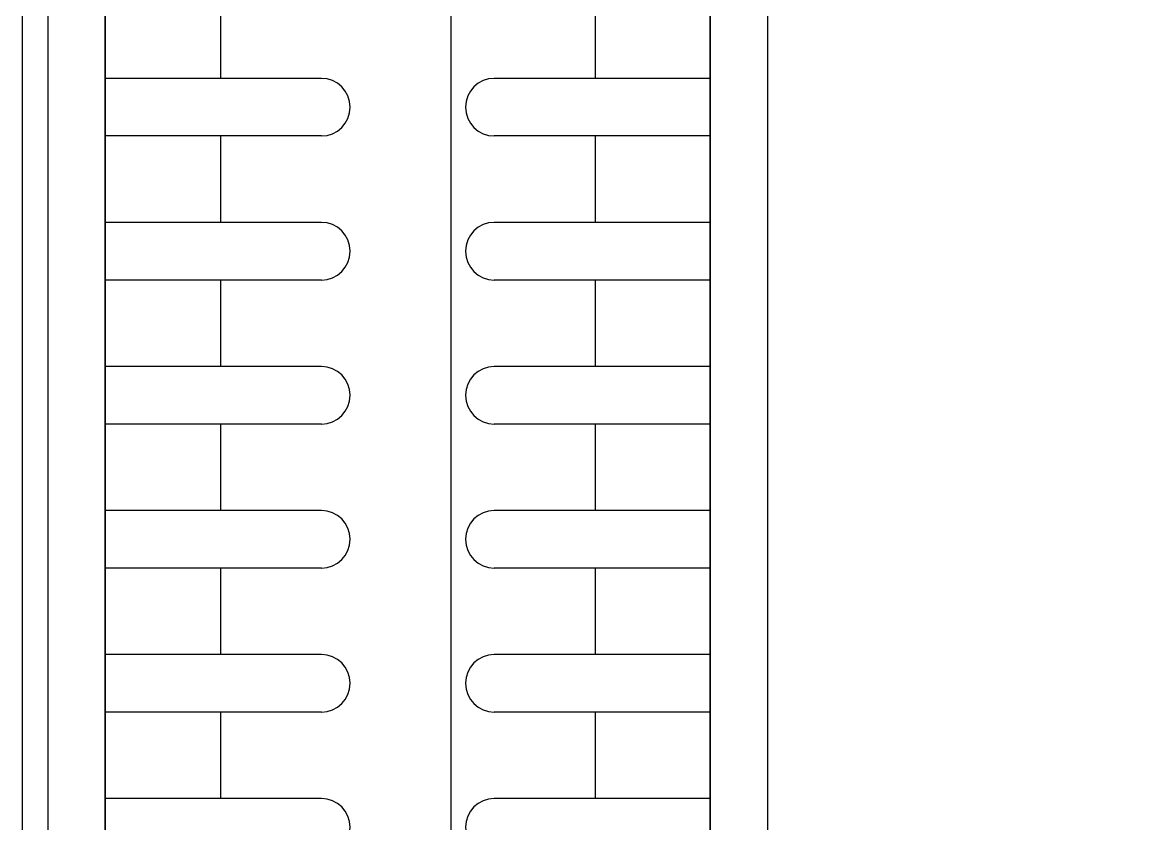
# Model space of a CAD drawing. Header units: inches. Extents: x 21 to 38546, y 13 to 15001.
# Drawn here: x 4419.09 to 4438.68, y 1216.6 to 1230.5 of the extents above; entities that cross this region are included whole.
import ezdxf

# ---------------------------------------------------------------- set-up
doc = ezdxf.new("R2010")
doc.units = ezdxf.units.IN
doc.header["$MEASUREMENT"] = 0
for name, color, linetype in [('pex_boru_dönüş', 5, 'Continuous'), ('pex_boru_gidiş', 1, 'Continuous'), ('RAST-IST-RADYATÖR-DİNAMİK BLOK', 83, 'Continuous')]:
    doc.layers.add(name, color=color, linetype=linetype)
doc.layers.add('Z_MİM_-KM-VITRF', color=8, linetype='Continuous', lineweight=25)

# ---------------------------------------------------------------- blocks, each defined once
blk = doc.blocks.new('*U171')
blk.add_line((-70, -48.918), (-106, -48.918))
blk = doc.blocks.new('IS_RADYATOR-PLAN-40')
at = {"layer": 'RAST-IST-RADYATÖR-DİNAMİK BLOK', "color": 7}
for p, q in [((3.25, 11.5), (3.25, 7.75)), ((4.25, 11.5), (4.25, 7.75)), ((5.75, 11.5), (5.75, 7.75)), ((6.75, 11.5), (6.75, 7.75)), ((8.25, 11.5), (8.25, 7.75)), ((9.25, 11.5), (9.25, 7.75)), ((10.75, 11.5), (10.75, 7.75)), ((11.75, 11.5), (11.75, 7.75)), ((13.25, 11.5), (13.25, 7.75)), ((14.25, 11.5), (14.25, 7.75)), ((15.75, 11.5), (15.75, 7.75)), ((2.5, 9.5), (3.25, 9.5)), ((4.25, 9.5), (5, 9.5)), ((5, 9.5), (5.75, 9.5)), ((6.75, 9.5), (7.5, 9.5)), ((7.5, 9.5), (8.25, 9.5)), ((9.25, 9.5), (10, 9.5)), ((10, 9.5), (10.75, 9.5)), ((11.75, 9.5), (12.5, 9.5)), ((12.5, 9.5), (13.25, 9.5)), ((14.25, 9.5), (15, 9.5)), ((15, 9.5), (15.75, 9.5)), ((3.25, 4.75), (3.25, 1)), ((4.25, 4.75), (4.25, 1)), ((5.75, 4.75), (5.75, 1)), ((6.75, 4.75), (6.75, 1)), ((8.25, 4.75), (8.25, 1)), ((9.25, 4.75), (9.25, 1)), ((10.75, 4.75), (10.75, 1)), ((11.75, 4.75), (11.75, 1)), ((13.25, 4.75), (13.25, 1)), ((14.25, 4.75), (14.25, 1)), ((15.75, 4.75), (15.75, 1)), ((2.5, 3), (3.25, 3)), ((4.25, 3), (5, 3)), ((5, 3), (5.75, 3)), ((6.75, 3), (7.5, 3)), ((7.5, 3), (8.25, 3)), ((9.25, 3), (10, 3)), ((10, 3), (10.75, 3)), ((11.75, 3), (12.5, 3)), ((12.5, 3), (13.25, 3)), ((14.25, 3), (15, 3)), ((15, 3), (15.75, 3))]:
    blk.add_line(p, q, dxfattribs=at)
at = {"layer": 'RAST-IST-RADYATÖR-DİNAMİK BLOK'}
for points in [[(0, 0), (40, 0), (40, 12.5), (0, 12.5)], [(2.5, 11.5), (37.5, 11.5), (37.5, 1), (2.5, 1)]]:
    blk.add_lwpolyline(points, dxfattribs=at)
at = {"layer": 'RAST-IST-RADYATÖR-DİNAMİK BLOK', "color": 7}
for centre, start, end in [((3.75, 7.75), 180, 0), ((6.25, 7.75), 180, 0), ((8.75, 7.75), 180, 0), ((11.25, 7.75), 180, 0), ((13.75, 7.75), 180, 0), ((16.25, 7.75), 180, 0), ((3.75, 4.75), 0, 180), ((6.25, 4.75), 0, 180), ((8.75, 4.75), 0, 180), ((11.25, 4.75), 0, 180), ((13.75, 4.75), 0, 180), ((16.25, 4.75), 0, 180)]:
    blk.add_arc(centre, 0.5, start, end, dxfattribs=at)
blk = doc.blocks.new('IS_RADYATOR-PLAN-50')
at = {"layer": 'RAST-IST-RADYATÖR-DİNAMİK BLOK', "color": 7}
for p, q in [((3.25, 11.5), (3.25, 7.75)), ((4.25, 11.5), (4.25, 7.75)), ((5.75, 11.5), (5.75, 7.75)), ((6.75, 11.5), (6.75, 7.75)), ((8.25, 11.5), (8.25, 7.75)), ((9.25, 11.5), (9.25, 7.75)), ((10.75, 11.5), (10.75, 7.75)), ((11.75, 11.5), (11.75, 7.75)), ((13.25, 11.5), (13.25, 7.75)), ((14.25, 11.5), (14.25, 7.75)), ((15.75, 11.5), (15.75, 7.75)), ((2.5, 9.5), (3.25, 9.5)), ((4.25, 9.5), (5, 9.5)), ((5, 9.5), (5.75, 9.5)), ((6.75, 9.5), (7.5, 9.5)), ((7.5, 9.5), (8.25, 9.5)), ((9.25, 9.5), (10, 9.5)), ((10, 9.5), (10.75, 9.5)), ((11.75, 9.5), (12.5, 9.5)), ((12.5, 9.5), (13.25, 9.5)), ((14.25, 9.5), (15, 9.5)), ((15, 9.5), (15.75, 9.5)), ((3.25, 4.75), (3.25, 1)), ((4.25, 4.75), (4.25, 1)), ((5.75, 4.75), (5.75, 1)), ((6.75, 4.75), (6.75, 1)), ((8.25, 4.75), (8.25, 1)), ((9.25, 4.75), (9.25, 1)), ((10.75, 4.75), (10.75, 1)), ((11.75, 4.75), (11.75, 1)), ((13.25, 4.75), (13.25, 1)), ((14.25, 4.75), (14.25, 1)), ((15.75, 4.75), (15.75, 1)), ((2.5, 3), (3.25, 3)), ((4.25, 3), (5, 3)), ((5, 3), (5.75, 3)), ((6.75, 3), (7.5, 3)), ((7.5, 3), (8.25, 3)), ((9.25, 3), (10, 3)), ((10, 3), (10.75, 3)), ((11.75, 3), (12.5, 3)), ((12.5, 3), (13.25, 3)), ((14.25, 3), (15, 3)), ((15, 3), (15.75, 3))]:
    blk.add_line(p, q, dxfattribs=at)
at = {"layer": 'RAST-IST-RADYATÖR-DİNAMİK BLOK'}
for points in [[(0, 0), (50, 0), (50, 12.5), (0, 12.5)], [(2.5, 11.5), (47.5, 11.5), (47.5, 1), (2.5, 1)]]:
    blk.add_lwpolyline(points, dxfattribs=at)
at = {"layer": 'RAST-IST-RADYATÖR-DİNAMİK BLOK', "color": 7}
for centre, start, end in [((3.75, 7.75), 180, 0), ((6.25, 7.75), 180, 0), ((8.75, 7.75), 180, 0), ((11.25, 7.75), 180, 0), ((13.75, 7.75), 180, 0), ((16.25, 7.75), 180, 0), ((3.75, 4.75), 0, 180), ((6.25, 4.75), 0, 180), ((8.75, 4.75), 0, 180), ((11.25, 4.75), 0, 180), ((13.75, 4.75), 0, 180), ((16.25, 4.75), 0, 180)]:
    blk.add_arc(centre, 0.5, start, end, dxfattribs=at)
blk = doc.blocks.new('IS_RADYATOR-PLAN-60')
at = {"layer": 'RAST-IST-RADYATÖR-DİNAMİK BLOK', "color": 7}
for p, q in [((3.25, 11.5), (3.25, 7.75)), ((4.25, 11.5), (4.25, 7.75)), ((5.75, 11.5), (5.75, 7.75)), ((6.75, 11.5), (6.75, 7.75)), ((8.25, 11.5), (8.25, 7.75)), ((9.25, 11.5), (9.25, 7.75)), ((10.75, 11.5), (10.75, 7.75)), ((11.75, 11.5), (11.75, 7.75)), ((13.25, 11.5), (13.25, 7.75)), ((14.25, 11.5), (14.25, 7.75)), ((15.75, 11.5), (15.75, 7.75)), ((2.5, 9.5), (3.25, 9.5)), ((4.25, 9.5), (5, 9.5)), ((5, 9.5), (5.75, 9.5)), ((6.75, 9.5), (7.5, 9.5)), ((7.5, 9.5), (8.25, 9.5)), ((9.25, 9.5), (10, 9.5)), ((10, 9.5), (10.75, 9.5)), ((11.75, 9.5), (12.5, 9.5)), ((12.5, 9.5), (13.25, 9.5)), ((14.25, 9.5), (15, 9.5)), ((15, 9.5), (15.75, 9.5)), ((3.25, 4.75), (3.25, 1)), ((4.25, 4.75), (4.25, 1)), ((5.75, 4.75), (5.75, 1)), ((6.75, 4.75), (6.75, 1)), ((8.25, 4.75), (8.25, 1)), ((9.25, 4.75), (9.25, 1)), ((10.75, 4.75), (10.75, 1)), ((11.75, 4.75), (11.75, 1)), ((13.25, 4.75), (13.25, 1)), ((14.25, 4.75), (14.25, 1)), ((15.75, 4.75), (15.75, 1)), ((2.5, 3), (3.25, 3)), ((4.25, 3), (5, 3)), ((5, 3), (5.75, 3)), ((6.75, 3), (7.5, 3)), ((7.5, 3), (8.25, 3)), ((9.25, 3), (10, 3)), ((10, 3), (10.75, 3)), ((11.75, 3), (12.5, 3)), ((12.5, 3), (13.25, 3)), ((14.25, 3), (15, 3)), ((15, 3), (15.75, 3))]:
    blk.add_line(p, q, dxfattribs=at)
at = {"layer": 'RAST-IST-RADYATÖR-DİNAMİK BLOK'}
for points in [[(0, 0), (60, 0), (60, 12.5), (0, 12.5)], [(2.5, 11.5), (57.5, 11.5), (57.5, 1), (2.5, 1)]]:
    blk.add_lwpolyline(points, dxfattribs=at)
at = {"layer": 'RAST-IST-RADYATÖR-DİNAMİK BLOK', "color": 7}
for centre, start, end in [((3.75, 7.75), 180, 0), ((6.25, 7.75), 180, 0), ((8.75, 7.75), 180, 0), ((11.25, 7.75), 180, 0), ((13.75, 7.75), 180, 0), ((16.25, 7.75), 180, 0), ((3.75, 4.75), 0, 180), ((6.25, 4.75), 0, 180), ((8.75, 4.75), 0, 180), ((11.25, 4.75), 0, 180), ((13.75, 4.75), 0, 180), ((16.25, 4.75), 0, 180)]:
    blk.add_arc(centre, 0.5, start, end, dxfattribs=at)
blk = doc.blocks.new('IS_RADYATOR-PLAN-70')
at = {"layer": 'RAST-IST-RADYATÖR-DİNAMİK BLOK', "color": 7}
for p, q in [((3.25, 11.5), (3.25, 7.75)), ((4.25, 11.5), (4.25, 7.75)), ((5.75, 11.5), (5.75, 7.75)), ((6.75, 11.5), (6.75, 7.75)), ((8.25, 11.5), (8.25, 7.75)), ((9.25, 11.5), (9.25, 7.75)), ((10.75, 11.5), (10.75, 7.75)), ((11.75, 11.5), (11.75, 7.75)), ((13.25, 11.5), (13.25, 7.75)), ((14.25, 11.5), (14.25, 7.75)), ((15.75, 11.5), (15.75, 7.75)), ((2.5, 9.5), (3.25, 9.5)), ((4.25, 9.5), (5, 9.5)), ((5, 9.5), (5.75, 9.5)), ((6.75, 9.5), (7.5, 9.5)), ((7.5, 9.5), (8.25, 9.5)), ((9.25, 9.5), (10, 9.5)), ((10, 9.5), (10.75, 9.5)), ((11.75, 9.5), (12.5, 9.5)), ((12.5, 9.5), (13.25, 9.5)), ((14.25, 9.5), (15, 9.5)), ((15, 9.5), (15.75, 9.5)), ((3.25, 4.75), (3.25, 1)), ((4.25, 4.75), (4.25, 1)), ((5.75, 4.75), (5.75, 1)), ((6.75, 4.75), (6.75, 1)), ((8.25, 4.75), (8.25, 1)), ((9.25, 4.75), (9.25, 1)), ((10.75, 4.75), (10.75, 1)), ((11.75, 4.75), (11.75, 1)), ((13.25, 4.75), (13.25, 1)), ((14.25, 4.75), (14.25, 1)), ((15.75, 4.75), (15.75, 1)), ((2.5, 3), (3.25, 3)), ((4.25, 3), (5, 3)), ((5, 3), (5.75, 3)), ((6.75, 3), (7.5, 3)), ((7.5, 3), (8.25, 3)), ((9.25, 3), (10, 3)), ((10, 3), (10.75, 3)), ((11.75, 3), (12.5, 3)), ((12.5, 3), (13.25, 3)), ((14.25, 3), (15, 3)), ((15, 3), (15.75, 3))]:
    blk.add_line(p, q, dxfattribs=at)
at = {"layer": 'RAST-IST-RADYATÖR-DİNAMİK BLOK'}
for points in [[(0, 0), (70, 0), (70, 12.5), (0, 12.5)], [(2.5, 11.5), (67.5, 11.5), (67.5, 1), (2.5, 1)]]:
    blk.add_lwpolyline(points, dxfattribs=at)
at = {"layer": 'RAST-IST-RADYATÖR-DİNAMİK BLOK', "color": 7}
for centre, start, end in [((3.75, 7.75), 180, 0), ((6.25, 7.75), 180, 0), ((8.75, 7.75), 180, 0), ((11.25, 7.75), 180, 0), ((13.75, 7.75), 180, 0), ((16.25, 7.75), 180, 0), ((3.75, 4.75), 0, 180), ((6.25, 4.75), 0, 180), ((8.75, 4.75), 0, 180), ((11.25, 4.75), 0, 180), ((13.75, 4.75), 0, 180), ((16.25, 4.75), 0, 180)]:
    blk.add_arc(centre, 0.5, start, end, dxfattribs=at)
blk = doc.blocks.new('IS_RADYATOR-PLAN-80')
at = {"layer": 'RAST-IST-RADYATÖR-DİNAMİK BLOK', "color": 7}
for p, q in [((3.25, 11.5), (3.25, 7.75)), ((4.25, 11.5), (4.25, 7.75)), ((5.75, 11.5), (5.75, 7.75)), ((6.75, 11.5), (6.75, 7.75)), ((8.25, 11.5), (8.25, 7.75)), ((9.25, 11.5), (9.25, 7.75)), ((10.75, 11.5), (10.75, 7.75)), ((11.75, 11.5), (11.75, 7.75)), ((13.25, 11.5), (13.25, 7.75)), ((14.25, 11.5), (14.25, 7.75)), ((15.75, 11.5), (15.75, 7.75)), ((2.5, 9.5), (3.25, 9.5)), ((4.25, 9.5), (5, 9.5)), ((5, 9.5), (5.75, 9.5)), ((6.75, 9.5), (7.5, 9.5)), ((7.5, 9.5), (8.25, 9.5)), ((9.25, 9.5), (10, 9.5)), ((10, 9.5), (10.75, 9.5)), ((11.75, 9.5), (12.5, 9.5)), ((12.5, 9.5), (13.25, 9.5)), ((14.25, 9.5), (15, 9.5)), ((15, 9.5), (15.75, 9.5)), ((3.25, 4.75), (3.25, 1)), ((4.25, 4.75), (4.25, 1)), ((5.75, 4.75), (5.75, 1)), ((6.75, 4.75), (6.75, 1)), ((8.25, 4.75), (8.25, 1)), ((9.25, 4.75), (9.25, 1)), ((10.75, 4.75), (10.75, 1)), ((11.75, 4.75), (11.75, 1)), ((13.25, 4.75), (13.25, 1)), ((14.25, 4.75), (14.25, 1)), ((15.75, 4.75), (15.75, 1)), ((2.5, 3), (3.25, 3)), ((4.25, 3), (5, 3)), ((5, 3), (5.75, 3)), ((6.75, 3), (7.5, 3)), ((7.5, 3), (8.25, 3)), ((9.25, 3), (10, 3)), ((10, 3), (10.75, 3)), ((11.75, 3), (12.5, 3)), ((12.5, 3), (13.25, 3)), ((14.25, 3), (15, 3)), ((15, 3), (15.75, 3))]:
    blk.add_line(p, q, dxfattribs=at)
at = {"layer": 'RAST-IST-RADYATÖR-DİNAMİK BLOK'}
for points in [[(0, 0), (80, 0), (80, 12.5), (0, 12.5)], [(2.5, 11.5), (77.5, 11.5), (77.5, 1), (2.5, 1)]]:
    blk.add_lwpolyline(points, dxfattribs=at)
at = {"layer": 'RAST-IST-RADYATÖR-DİNAMİK BLOK', "color": 7}
for centre, start, end in [((3.75, 7.75), 180, 0), ((6.25, 7.75), 180, 0), ((8.75, 7.75), 180, 0), ((11.25, 7.75), 180, 0), ((13.75, 7.75), 180, 0), ((16.25, 7.75), 180, 0), ((3.75, 4.75), 0, 180), ((6.25, 4.75), 0, 180), ((8.75, 4.75), 0, 180), ((11.25, 4.75), 0, 180), ((13.75, 4.75), 0, 180), ((16.25, 4.75), 0, 180)]:
    blk.add_arc(centre, 0.5, start, end, dxfattribs=at)
blk = doc.blocks.new('IS_RADYATOR-PLAN-90')
at = {"layer": 'RAST-IST-RADYATÖR-DİNAMİK BLOK', "color": 7}
for p, q in [((3.25, 11.5), (3.25, 7.75)), ((4.25, 11.5), (4.25, 7.75)), ((5.75, 11.5), (5.75, 7.75)), ((6.75, 11.5), (6.75, 7.75)), ((8.25, 11.5), (8.25, 7.75)), ((9.25, 11.5), (9.25, 7.75)), ((10.75, 11.5), (10.75, 7.75)), ((11.75, 11.5), (11.75, 7.75)), ((13.25, 11.5), (13.25, 7.75)), ((14.25, 11.5), (14.25, 7.75)), ((15.75, 11.5), (15.75, 7.75)), ((2.5, 9.5), (3.25, 9.5)), ((4.25, 9.5), (5, 9.5)), ((5, 9.5), (5.75, 9.5)), ((6.75, 9.5), (7.5, 9.5)), ((7.5, 9.5), (8.25, 9.5)), ((9.25, 9.5), (10, 9.5)), ((10, 9.5), (10.75, 9.5)), ((11.75, 9.5), (12.5, 9.5)), ((12.5, 9.5), (13.25, 9.5)), ((14.25, 9.5), (15, 9.5)), ((15, 9.5), (15.75, 9.5)), ((3.25, 4.75), (3.25, 1)), ((4.25, 4.75), (4.25, 1)), ((5.75, 4.75), (5.75, 1)), ((6.75, 4.75), (6.75, 1)), ((8.25, 4.75), (8.25, 1)), ((9.25, 4.75), (9.25, 1)), ((10.75, 4.75), (10.75, 1)), ((11.75, 4.75), (11.75, 1)), ((13.25, 4.75), (13.25, 1)), ((14.25, 4.75), (14.25, 1)), ((15.75, 4.75), (15.75, 1)), ((2.5, 3), (3.25, 3)), ((4.25, 3), (5, 3)), ((5, 3), (5.75, 3)), ((6.75, 3), (7.5, 3)), ((7.5, 3), (8.25, 3)), ((9.25, 3), (10, 3)), ((10, 3), (10.75, 3)), ((11.75, 3), (12.5, 3)), ((12.5, 3), (13.25, 3)), ((14.25, 3), (15, 3)), ((15, 3), (15.75, 3))]:
    blk.add_line(p, q, dxfattribs=at)
at = {"layer": 'RAST-IST-RADYATÖR-DİNAMİK BLOK'}
for points in [[(0, 0), (90, 0), (90, 12.5), (0, 12.5)], [(2.5, 11.5), (87.5, 11.5), (87.5, 1), (2.5, 1)]]:
    blk.add_lwpolyline(points, dxfattribs=at)
at = {"layer": 'RAST-IST-RADYATÖR-DİNAMİK BLOK', "color": 7}
for centre, start, end in [((3.75, 7.75), 180, 0), ((6.25, 7.75), 180, 0), ((8.75, 7.75), 180, 0), ((11.25, 7.75), 180, 0), ((13.75, 7.75), 180, 0), ((16.25, 7.75), 180, 0), ((3.75, 4.75), 0, 180), ((6.25, 4.75), 0, 180), ((8.75, 4.75), 0, 180), ((11.25, 4.75), 0, 180), ((13.75, 4.75), 0, 180), ((16.25, 4.75), 0, 180)]:
    blk.add_arc(centre, 0.5, start, end, dxfattribs=at)
blk = doc.blocks.new('IS_RADYATOR-PLAN-100')
at = {"layer": 'RAST-IST-RADYATÖR-DİNAMİK BLOK', "color": 7}
for p, q in [((3.25, 11.5), (3.25, 7.75)), ((4.25, 11.5), (4.25, 7.75)), ((5.75, 11.5), (5.75, 7.75)), ((6.75, 11.5), (6.75, 7.75)), ((8.25, 11.5), (8.25, 7.75)), ((9.25, 11.5), (9.25, 7.75)), ((10.75, 11.5), (10.75, 7.75)), ((11.75, 11.5), (11.75, 7.75)), ((13.25, 11.5), (13.25, 7.75)), ((14.25, 11.5), (14.25, 7.75)), ((15.75, 11.5), (15.75, 7.75)), ((2.5, 9.5), (3.25, 9.5)), ((4.25, 9.5), (5, 9.5)), ((5, 9.5), (5.75, 9.5)), ((6.75, 9.5), (7.5, 9.5)), ((7.5, 9.5), (8.25, 9.5)), ((9.25, 9.5), (10, 9.5)), ((10, 9.5), (10.75, 9.5)), ((11.75, 9.5), (12.5, 9.5)), ((12.5, 9.5), (13.25, 9.5)), ((14.25, 9.5), (15, 9.5)), ((15, 9.5), (15.75, 9.5)), ((3.25, 4.75), (3.25, 1)), ((4.25, 4.75), (4.25, 1)), ((5.75, 4.75), (5.75, 1)), ((6.75, 4.75), (6.75, 1)), ((8.25, 4.75), (8.25, 1)), ((9.25, 4.75), (9.25, 1)), ((10.75, 4.75), (10.75, 1)), ((11.75, 4.75), (11.75, 1)), ((13.25, 4.75), (13.25, 1)), ((14.25, 4.75), (14.25, 1)), ((15.75, 4.75), (15.75, 1)), ((2.5, 3), (3.25, 3)), ((4.25, 3), (5, 3)), ((5, 3), (5.75, 3)), ((6.75, 3), (7.5, 3)), ((7.5, 3), (8.25, 3)), ((9.25, 3), (10, 3)), ((10, 3), (10.75, 3)), ((11.75, 3), (12.5, 3)), ((12.5, 3), (13.25, 3)), ((14.25, 3), (15, 3)), ((15, 3), (15.75, 3))]:
    blk.add_line(p, q, dxfattribs=at)
at = {"layer": 'RAST-IST-RADYATÖR-DİNAMİK BLOK'}
for points in [[(0, 0), (100, 0), (100, 12.5), (0, 12.5)], [(2.5, 11.5), (97.5, 11.5), (97.5, 1), (2.5, 1)]]:
    blk.add_lwpolyline(points, dxfattribs=at)
at = {"layer": 'RAST-IST-RADYATÖR-DİNAMİK BLOK', "color": 7}
for centre, start, end in [((3.75, 7.75), 180, 0), ((6.25, 7.75), 180, 0), ((8.75, 7.75), 180, 0), ((11.25, 7.75), 180, 0), ((13.75, 7.75), 180, 0), ((16.25, 7.75), 180, 0), ((3.75, 4.75), 0, 180), ((6.25, 4.75), 0, 180), ((8.75, 4.75), 0, 180), ((11.25, 4.75), 0, 180), ((13.75, 4.75), 0, 180), ((16.25, 4.75), 0, 180)]:
    blk.add_arc(centre, 0.5, start, end, dxfattribs=at)
blk = doc.blocks.new('IS_RADYATOR-PLAN-110')
at = {"layer": 'RAST-IST-RADYATÖR-DİNAMİK BLOK', "color": 7}
for p, q in [((3.25, 11.5), (3.25, 7.75)), ((4.25, 11.5), (4.25, 7.75)), ((5.75, 11.5), (5.75, 7.75)), ((6.75, 11.5), (6.75, 7.75)), ((8.25, 11.5), (8.25, 7.75)), ((9.25, 11.5), (9.25, 7.75)), ((10.75, 11.5), (10.75, 7.75)), ((11.75, 11.5), (11.75, 7.75)), ((13.25, 11.5), (13.25, 7.75)), ((14.25, 11.5), (14.25, 7.75)), ((15.75, 11.5), (15.75, 7.75)), ((2.5, 9.5), (3.25, 9.5)), ((4.25, 9.5), (5, 9.5)), ((5, 9.5), (5.75, 9.5)), ((6.75, 9.5), (7.5, 9.5)), ((7.5, 9.5), (8.25, 9.5)), ((9.25, 9.5), (10, 9.5)), ((10, 9.5), (10.75, 9.5)), ((11.75, 9.5), (12.5, 9.5)), ((12.5, 9.5), (13.25, 9.5)), ((14.25, 9.5), (15, 9.5)), ((15, 9.5), (15.75, 9.5)), ((3.25, 4.75), (3.25, 1)), ((4.25, 4.75), (4.25, 1)), ((5.75, 4.75), (5.75, 1)), ((6.75, 4.75), (6.75, 1)), ((8.25, 4.75), (8.25, 1)), ((9.25, 4.75), (9.25, 1)), ((10.75, 4.75), (10.75, 1)), ((11.75, 4.75), (11.75, 1)), ((13.25, 4.75), (13.25, 1)), ((14.25, 4.75), (14.25, 1)), ((15.75, 4.75), (15.75, 1)), ((2.5, 3), (3.25, 3)), ((4.25, 3), (5, 3)), ((5, 3), (5.75, 3)), ((6.75, 3), (7.5, 3)), ((7.5, 3), (8.25, 3)), ((9.25, 3), (10, 3)), ((10, 3), (10.75, 3)), ((11.75, 3), (12.5, 3)), ((12.5, 3), (13.25, 3)), ((14.25, 3), (15, 3)), ((15, 3), (15.75, 3))]:
    blk.add_line(p, q, dxfattribs=at)
at = {"layer": 'RAST-IST-RADYATÖR-DİNAMİK BLOK'}
for points in [[(0, 0), (110, 0), (110, 12.5), (0, 12.5)], [(2.5, 11.5), (107.5, 11.5), (107.5, 1), (2.5, 1)]]:
    blk.add_lwpolyline(points, dxfattribs=at)
at = {"layer": 'RAST-IST-RADYATÖR-DİNAMİK BLOK', "color": 7}
for centre, start, end in [((3.75, 7.75), 180, 0), ((6.25, 7.75), 180, 0), ((8.75, 7.75), 180, 0), ((11.25, 7.75), 180, 0), ((13.75, 7.75), 180, 0), ((16.25, 7.75), 180, 0), ((3.75, 4.75), 0, 180), ((6.25, 4.75), 0, 180), ((8.75, 4.75), 0, 180), ((11.25, 4.75), 0, 180), ((13.75, 4.75), 0, 180), ((16.25, 4.75), 0, 180)]:
    blk.add_arc(centre, 0.5, start, end, dxfattribs=at)
blk = doc.blocks.new('IS_RADYATOR-PLAN-120')
at = {"layer": 'RAST-IST-RADYATÖR-DİNAMİK BLOK', "color": 7}
for p, q in [((3.25, 11.5), (3.25, 7.75)), ((4.25, 11.5), (4.25, 7.75)), ((5.75, 11.5), (5.75, 7.75)), ((6.75, 11.5), (6.75, 7.75)), ((8.25, 11.5), (8.25, 7.75)), ((9.25, 11.5), (9.25, 7.75)), ((10.75, 11.5), (10.75, 7.75)), ((11.75, 11.5), (11.75, 7.75)), ((13.25, 11.5), (13.25, 7.75)), ((14.25, 11.5), (14.25, 7.75)), ((15.75, 11.5), (15.75, 7.75)), ((2.5, 9.5), (3.25, 9.5)), ((4.25, 9.5), (5, 9.5)), ((5, 9.5), (5.75, 9.5)), ((6.75, 9.5), (7.5, 9.5)), ((7.5, 9.5), (8.25, 9.5)), ((9.25, 9.5), (10, 9.5)), ((10, 9.5), (10.75, 9.5)), ((11.75, 9.5), (12.5, 9.5)), ((12.5, 9.5), (13.25, 9.5)), ((14.25, 9.5), (15, 9.5)), ((15, 9.5), (15.75, 9.5)), ((3.25, 4.75), (3.25, 1)), ((4.25, 4.75), (4.25, 1)), ((5.75, 4.75), (5.75, 1)), ((6.75, 4.75), (6.75, 1)), ((8.25, 4.75), (8.25, 1)), ((9.25, 4.75), (9.25, 1)), ((10.75, 4.75), (10.75, 1)), ((11.75, 4.75), (11.75, 1)), ((13.25, 4.75), (13.25, 1)), ((14.25, 4.75), (14.25, 1)), ((15.75, 4.75), (15.75, 1)), ((2.5, 3), (3.25, 3)), ((4.25, 3), (5, 3)), ((5, 3), (5.75, 3)), ((6.75, 3), (7.5, 3)), ((7.5, 3), (8.25, 3)), ((9.25, 3), (10, 3)), ((10, 3), (10.75, 3)), ((11.75, 3), (12.5, 3)), ((12.5, 3), (13.25, 3)), ((14.25, 3), (15, 3)), ((15, 3), (15.75, 3))]:
    blk.add_line(p, q, dxfattribs=at)
at = {"layer": 'RAST-IST-RADYATÖR-DİNAMİK BLOK'}
for points in [[(0, 0), (120, 0), (120, 12.5), (0, 12.5)], [(2.5, 11.5), (117.5, 11.5), (117.5, 1), (2.5, 1)]]:
    blk.add_lwpolyline(points, dxfattribs=at)
at = {"layer": 'RAST-IST-RADYATÖR-DİNAMİK BLOK', "color": 7}
for centre, start, end in [((3.75, 7.75), 180, 0), ((6.25, 7.75), 180, 0), ((8.75, 7.75), 180, 0), ((11.25, 7.75), 180, 0), ((13.75, 7.75), 180, 0), ((16.25, 7.75), 180, 0), ((3.75, 4.75), 0, 180), ((6.25, 4.75), 0, 180), ((8.75, 4.75), 0, 180), ((11.25, 4.75), 0, 180), ((13.75, 4.75), 0, 180), ((16.25, 4.75), 0, 180)]:
    blk.add_arc(centre, 0.5, start, end, dxfattribs=at)
blk = doc.blocks.new('IS_RADYATOR-PLAN-130')
at = {"layer": 'RAST-IST-RADYATÖR-DİNAMİK BLOK', "color": 7}
for p, q in [((3.25, 11.5), (3.25, 7.75)), ((4.25, 11.5), (4.25, 7.75)), ((5.75, 11.5), (5.75, 7.75)), ((6.75, 11.5), (6.75, 7.75)), ((8.25, 11.5), (8.25, 7.75)), ((9.25, 11.5), (9.25, 7.75)), ((10.75, 11.5), (10.75, 7.75)), ((11.75, 11.5), (11.75, 7.75)), ((13.25, 11.5), (13.25, 7.75)), ((14.25, 11.5), (14.25, 7.75)), ((15.75, 11.5), (15.75, 7.75)), ((2.5, 9.5), (3.25, 9.5)), ((4.25, 9.5), (5, 9.5)), ((5, 9.5), (5.75, 9.5)), ((6.75, 9.5), (7.5, 9.5)), ((7.5, 9.5), (8.25, 9.5)), ((9.25, 9.5), (10, 9.5)), ((10, 9.5), (10.75, 9.5)), ((11.75, 9.5), (12.5, 9.5)), ((12.5, 9.5), (13.25, 9.5)), ((14.25, 9.5), (15, 9.5)), ((15, 9.5), (15.75, 9.5)), ((3.25, 4.75), (3.25, 1)), ((4.25, 4.75), (4.25, 1)), ((5.75, 4.75), (5.75, 1)), ((6.75, 4.75), (6.75, 1)), ((8.25, 4.75), (8.25, 1)), ((9.25, 4.75), (9.25, 1)), ((10.75, 4.75), (10.75, 1)), ((11.75, 4.75), (11.75, 1)), ((13.25, 4.75), (13.25, 1)), ((14.25, 4.75), (14.25, 1)), ((15.75, 4.75), (15.75, 1)), ((2.5, 3), (3.25, 3)), ((4.25, 3), (5, 3)), ((5, 3), (5.75, 3)), ((6.75, 3), (7.5, 3)), ((7.5, 3), (8.25, 3)), ((9.25, 3), (10, 3)), ((10, 3), (10.75, 3)), ((11.75, 3), (12.5, 3)), ((12.5, 3), (13.25, 3)), ((14.25, 3), (15, 3)), ((15, 3), (15.75, 3))]:
    blk.add_line(p, q, dxfattribs=at)
at = {"layer": 'RAST-IST-RADYATÖR-DİNAMİK BLOK'}
for points in [[(0, 0), (130, 0), (130, 12.5), (0, 12.5)], [(2.5, 11.5), (127.5, 11.5), (127.5, 1), (2.5, 1)]]:
    blk.add_lwpolyline(points, dxfattribs=at)
at = {"layer": 'RAST-IST-RADYATÖR-DİNAMİK BLOK', "color": 7}
for centre, start, end in [((3.75, 7.75), 180, 0), ((6.25, 7.75), 180, 0), ((8.75, 7.75), 180, 0), ((11.25, 7.75), 180, 0), ((13.75, 7.75), 180, 0), ((16.25, 7.75), 180, 0), ((3.75, 4.75), 0, 180), ((6.25, 4.75), 0, 180), ((8.75, 4.75), 0, 180), ((11.25, 4.75), 0, 180), ((13.75, 4.75), 0, 180), ((16.25, 4.75), 0, 180)]:
    blk.add_arc(centre, 0.5, start, end, dxfattribs=at)
blk = doc.blocks.new('IS_RADYATOR-PLAN-140')
at = {"layer": 'RAST-IST-RADYATÖR-DİNAMİK BLOK', "color": 7}
for p, q in [((3.25, 11.5), (3.25, 7.75)), ((4.25, 11.5), (4.25, 7.75)), ((5.75, 11.5), (5.75, 7.75)), ((6.75, 11.5), (6.75, 7.75)), ((8.25, 11.5), (8.25, 7.75)), ((9.25, 11.5), (9.25, 7.75)), ((10.75, 11.5), (10.75, 7.75)), ((11.75, 11.5), (11.75, 7.75)), ((13.25, 11.5), (13.25, 7.75)), ((14.25, 11.5), (14.25, 7.75)), ((15.75, 11.5), (15.75, 7.75)), ((2.5, 9.5), (3.25, 9.5)), ((4.25, 9.5), (5, 9.5)), ((5, 9.5), (5.75, 9.5)), ((6.75, 9.5), (7.5, 9.5)), ((7.5, 9.5), (8.25, 9.5)), ((9.25, 9.5), (10, 9.5)), ((10, 9.5), (10.75, 9.5)), ((11.75, 9.5), (12.5, 9.5)), ((12.5, 9.5), (13.25, 9.5)), ((14.25, 9.5), (15, 9.5)), ((15, 9.5), (15.75, 9.5)), ((3.25, 4.75), (3.25, 1)), ((4.25, 4.75), (4.25, 1)), ((5.75, 4.75), (5.75, 1)), ((6.75, 4.75), (6.75, 1)), ((8.25, 4.75), (8.25, 1)), ((9.25, 4.75), (9.25, 1)), ((10.75, 4.75), (10.75, 1)), ((11.75, 4.75), (11.75, 1)), ((13.25, 4.75), (13.25, 1)), ((14.25, 4.75), (14.25, 1)), ((15.75, 4.75), (15.75, 1)), ((2.5, 3), (3.25, 3)), ((4.25, 3), (5, 3)), ((5, 3), (5.75, 3)), ((6.75, 3), (7.5, 3)), ((7.5, 3), (8.25, 3)), ((9.25, 3), (10, 3)), ((10, 3), (10.75, 3)), ((11.75, 3), (12.5, 3)), ((12.5, 3), (13.25, 3)), ((14.25, 3), (15, 3)), ((15, 3), (15.75, 3))]:
    blk.add_line(p, q, dxfattribs=at)
at = {"layer": 'RAST-IST-RADYATÖR-DİNAMİK BLOK'}
for points in [[(0, 0), (140, 0), (140, 12.5), (0, 12.5)], [(2.5, 11.5), (137.5, 11.5), (137.5, 1), (2.5, 1)]]:
    blk.add_lwpolyline(points, dxfattribs=at)
at = {"layer": 'RAST-IST-RADYATÖR-DİNAMİK BLOK', "color": 7}
for centre, start, end in [((3.75, 7.75), 180, 0), ((6.25, 7.75), 180, 0), ((8.75, 7.75), 180, 0), ((11.25, 7.75), 180, 0), ((13.75, 7.75), 180, 0), ((16.25, 7.75), 180, 0), ((3.75, 4.75), 0, 180), ((6.25, 4.75), 0, 180), ((8.75, 4.75), 0, 180), ((11.25, 4.75), 0, 180), ((13.75, 4.75), 0, 180), ((16.25, 4.75), 0, 180)]:
    blk.add_arc(centre, 0.5, start, end, dxfattribs=at)
blk = doc.blocks.new('IS_RADYATOR-PLAN-150')
at = {"layer": 'RAST-IST-RADYATÖR-DİNAMİK BLOK', "color": 7}
for p, q in [((3.25, 11.5), (3.25, 7.75)), ((4.25, 11.5), (4.25, 7.75)), ((5.75, 11.5), (5.75, 7.75)), ((6.75, 11.5), (6.75, 7.75)), ((8.25, 11.5), (8.25, 7.75)), ((9.25, 11.5), (9.25, 7.75)), ((10.75, 11.5), (10.75, 7.75)), ((11.75, 11.5), (11.75, 7.75)), ((13.25, 11.5), (13.25, 7.75)), ((14.25, 11.5), (14.25, 7.75)), ((15.75, 11.5), (15.75, 7.75)), ((1.75, 9.5), (2.5, 9.5)), ((2.5, 9.5), (3.25, 9.5)), ((4.25, 9.5), (5, 9.5)), ((5, 9.5), (5.75, 9.5)), ((6.75, 9.5), (7.5, 9.5)), ((7.5, 9.5), (8.25, 9.5)), ((9.25, 9.5), (10, 9.5)), ((10, 9.5), (10.75, 9.5)), ((11.75, 9.5), (12.5, 9.5)), ((12.5, 9.5), (13.25, 9.5)), ((14.25, 9.5), (15, 9.5)), ((15, 9.5), (15.75, 9.5)), ((3.25, 4.75), (3.25, 1)), ((4.25, 4.75), (4.25, 1)), ((5.75, 4.75), (5.75, 1)), ((6.75, 4.75), (6.75, 1)), ((8.25, 4.75), (8.25, 1)), ((9.25, 4.75), (9.25, 1)), ((10.75, 4.75), (10.75, 1)), ((11.75, 4.75), (11.75, 1)), ((13.25, 4.75), (13.25, 1)), ((14.25, 4.75), (14.25, 1)), ((15.75, 4.75), (15.75, 1)), ((1.75, 3), (2.5, 3)), ((2.5, 3), (3.25, 3)), ((4.25, 3), (5, 3)), ((5, 3), (5.75, 3)), ((6.75, 3), (7.5, 3)), ((7.5, 3), (8.25, 3)), ((9.25, 3), (10, 3)), ((10, 3), (10.75, 3)), ((11.75, 3), (12.5, 3)), ((12.5, 3), (13.25, 3)), ((14.25, 3), (15, 3)), ((15, 3), (15.75, 3))]:
    blk.add_line(p, q, dxfattribs=at)
at = {"layer": 'RAST-IST-RADYATÖR-DİNAMİK BLOK'}
for points in [[(-5, 0), (145, 0), (145, 12.5), (-5, 12.5)], [(-2.5, 11.5), (142.5, 11.5), (142.5, 1), (-2.5, 1)]]:
    blk.add_lwpolyline(points, dxfattribs=at)
at = {"layer": 'RAST-IST-RADYATÖR-DİNAMİK BLOK', "color": 7}
for centre, start, end in [((3.75, 7.75), 180, 0), ((6.25, 7.75), 180, 0), ((8.75, 7.75), 180, 0), ((11.25, 7.75), 180, 0), ((13.75, 7.75), 180, 0), ((16.25, 7.75), 180, 0), ((3.75, 4.75), 0, 180), ((6.25, 4.75), 0, 180), ((8.75, 4.75), 0, 180), ((11.25, 4.75), 0, 180), ((13.75, 4.75), 0, 180), ((16.25, 4.75), 0, 180)]:
    blk.add_arc(centre, 0.5, start, end, dxfattribs=at)
blk = doc.blocks.new('IS_RADYATOR-PLAN-160')
at = {"layer": 'RAST-IST-RADYATÖR-DİNAMİK BLOK', "color": 7}
for p, q in [((3.25, 11.5), (3.25, 7.75)), ((4.25, 11.5), (4.25, 7.75)), ((5.75, 11.5), (5.75, 7.75)), ((6.75, 11.5), (6.75, 7.75)), ((8.25, 11.5), (8.25, 7.75)), ((9.25, 11.5), (9.25, 7.75)), ((10.75, 11.5), (10.75, 7.75)), ((11.75, 11.5), (11.75, 7.75)), ((13.25, 11.5), (13.25, 7.75)), ((14.25, 11.5), (14.25, 7.75)), ((15.75, 11.5), (15.75, 7.75)), ((1.75, 9.5), (2.5, 9.5)), ((2.5, 9.5), (3.25, 9.5)), ((4.25, 9.5), (5, 9.5)), ((5, 9.5), (5.75, 9.5)), ((6.75, 9.5), (7.5, 9.5)), ((7.5, 9.5), (8.25, 9.5)), ((9.25, 9.5), (10, 9.5)), ((10, 9.5), (10.75, 9.5)), ((11.75, 9.5), (12.5, 9.5)), ((12.5, 9.5), (13.25, 9.5)), ((14.25, 9.5), (15, 9.5)), ((15, 9.5), (15.75, 9.5)), ((3.25, 4.75), (3.25, 1)), ((4.25, 4.75), (4.25, 1)), ((5.75, 4.75), (5.75, 1)), ((6.75, 4.75), (6.75, 1)), ((8.25, 4.75), (8.25, 1)), ((9.25, 4.75), (9.25, 1)), ((10.75, 4.75), (10.75, 1)), ((11.75, 4.75), (11.75, 1)), ((13.25, 4.75), (13.25, 1)), ((14.25, 4.75), (14.25, 1)), ((15.75, 4.75), (15.75, 1)), ((1.75, 3), (2.5, 3)), ((2.5, 3), (3.25, 3)), ((4.25, 3), (5, 3)), ((5, 3), (5.75, 3)), ((6.75, 3), (7.5, 3)), ((7.5, 3), (8.25, 3)), ((9.25, 3), (10, 3)), ((10, 3), (10.75, 3)), ((11.75, 3), (12.5, 3)), ((12.5, 3), (13.25, 3)), ((14.25, 3), (15, 3)), ((15, 3), (15.75, 3))]:
    blk.add_line(p, q, dxfattribs=at)
at = {"layer": 'RAST-IST-RADYATÖR-DİNAMİK BLOK'}
for points in [[(-5, 0), (155, 0), (155, 12.5), (-5, 12.5)], [(-2.5, 11.5), (152.5, 11.5), (152.5, 1), (-2.5, 1)]]:
    blk.add_lwpolyline(points, dxfattribs=at)
at = {"layer": 'RAST-IST-RADYATÖR-DİNAMİK BLOK', "color": 7}
for centre, start, end in [((3.75, 7.75), 180, 0), ((6.25, 7.75), 180, 0), ((8.75, 7.75), 180, 0), ((11.25, 7.75), 180, 0), ((13.75, 7.75), 180, 0), ((16.25, 7.75), 180, 0), ((3.75, 4.75), 0, 180), ((6.25, 4.75), 0, 180), ((8.75, 4.75), 0, 180), ((11.25, 4.75), 0, 180), ((13.75, 4.75), 0, 180), ((16.25, 4.75), 0, 180)]:
    blk.add_arc(centre, 0.5, start, end, dxfattribs=at)
blk = doc.blocks.new('IS_RADYATOR-PLAN-170')
at = {"layer": 'RAST-IST-RADYATÖR-DİNAMİK BLOK', "color": 7}
for p, q in [((3.25, 11.5), (3.25, 7.75)), ((4.25, 11.5), (4.25, 7.75)), ((5.75, 11.5), (5.75, 7.75)), ((6.75, 11.5), (6.75, 7.75)), ((8.25, 11.5), (8.25, 7.75)), ((9.25, 11.5), (9.25, 7.75)), ((10.75, 11.5), (10.75, 7.75)), ((11.75, 11.5), (11.75, 7.75)), ((13.25, 11.5), (13.25, 7.75)), ((14.25, 11.5), (14.25, 7.75)), ((15.75, 11.5), (15.75, 7.75)), ((1.75, 9.5), (2.5, 9.5)), ((2.5, 9.5), (3.25, 9.5)), ((4.25, 9.5), (5, 9.5)), ((5, 9.5), (5.75, 9.5)), ((6.75, 9.5), (7.5, 9.5)), ((7.5, 9.5), (8.25, 9.5)), ((9.25, 9.5), (10, 9.5)), ((10, 9.5), (10.75, 9.5)), ((11.75, 9.5), (12.5, 9.5)), ((12.5, 9.5), (13.25, 9.5)), ((14.25, 9.5), (15, 9.5)), ((15, 9.5), (15.75, 9.5)), ((3.25, 4.75), (3.25, 1)), ((4.25, 4.75), (4.25, 1)), ((5.75, 4.75), (5.75, 1)), ((6.75, 4.75), (6.75, 1)), ((8.25, 4.75), (8.25, 1)), ((9.25, 4.75), (9.25, 1)), ((10.75, 4.75), (10.75, 1)), ((11.75, 4.75), (11.75, 1)), ((13.25, 4.75), (13.25, 1)), ((14.25, 4.75), (14.25, 1)), ((15.75, 4.75), (15.75, 1)), ((1.75, 3), (2.5, 3)), ((2.5, 3), (3.25, 3)), ((4.25, 3), (5, 3)), ((5, 3), (5.75, 3)), ((6.75, 3), (7.5, 3)), ((7.5, 3), (8.25, 3)), ((9.25, 3), (10, 3)), ((10, 3), (10.75, 3)), ((11.75, 3), (12.5, 3)), ((12.5, 3), (13.25, 3)), ((14.25, 3), (15, 3)), ((15, 3), (15.75, 3))]:
    blk.add_line(p, q, dxfattribs=at)
at = {"layer": 'RAST-IST-RADYATÖR-DİNAMİK BLOK'}
for points in [[(-5, 0), (165, 0), (165, 12.5), (-5, 12.5)], [(-2.5, 11.5), (162.5, 11.5), (162.5, 1), (-2.5, 1)]]:
    blk.add_lwpolyline(points, dxfattribs=at)
at = {"layer": 'RAST-IST-RADYATÖR-DİNAMİK BLOK', "color": 7}
for centre, start, end in [((3.75, 7.75), 180, 0), ((6.25, 7.75), 180, 0), ((8.75, 7.75), 180, 0), ((11.25, 7.75), 180, 0), ((13.75, 7.75), 180, 0), ((16.25, 7.75), 180, 0), ((3.75, 4.75), 0, 180), ((6.25, 4.75), 0, 180), ((8.75, 4.75), 0, 180), ((11.25, 4.75), 0, 180), ((13.75, 4.75), 0, 180), ((16.25, 4.75), 0, 180)]:
    blk.add_arc(centre, 0.5, start, end, dxfattribs=at)
blk = doc.blocks.new('IS_RADYATOR-PLAN-180')
at = {"layer": 'RAST-IST-RADYATÖR-DİNAMİK BLOK', "color": 7}
for p, q in [((3.25, 11.5), (3.25, 7.75)), ((4.25, 11.5), (4.25, 7.75)), ((5.75, 11.5), (5.75, 7.75)), ((6.75, 11.5), (6.75, 7.75)), ((8.25, 11.5), (8.25, 7.75)), ((9.25, 11.5), (9.25, 7.75)), ((10.75, 11.5), (10.75, 7.75)), ((11.75, 11.5), (11.75, 7.75)), ((13.25, 11.5), (13.25, 7.75)), ((14.25, 11.5), (14.25, 7.75)), ((15.75, 11.5), (15.75, 7.75)), ((1.75, 9.5), (2.5, 9.5)), ((2.5, 9.5), (3.25, 9.5)), ((4.25, 9.5), (5, 9.5)), ((5, 9.5), (5.75, 9.5)), ((6.75, 9.5), (7.5, 9.5)), ((7.5, 9.5), (8.25, 9.5)), ((9.25, 9.5), (10, 9.5)), ((10, 9.5), (10.75, 9.5)), ((11.75, 9.5), (12.5, 9.5)), ((12.5, 9.5), (13.25, 9.5)), ((14.25, 9.5), (15, 9.5)), ((15, 9.5), (15.75, 9.5)), ((3.25, 4.75), (3.25, 1)), ((4.25, 4.75), (4.25, 1)), ((5.75, 4.75), (5.75, 1)), ((6.75, 4.75), (6.75, 1)), ((8.25, 4.75), (8.25, 1)), ((9.25, 4.75), (9.25, 1)), ((10.75, 4.75), (10.75, 1)), ((11.75, 4.75), (11.75, 1)), ((13.25, 4.75), (13.25, 1)), ((14.25, 4.75), (14.25, 1)), ((15.75, 4.75), (15.75, 1)), ((1.75, 3), (2.5, 3)), ((2.5, 3), (3.25, 3)), ((4.25, 3), (5, 3)), ((5, 3), (5.75, 3)), ((6.75, 3), (7.5, 3)), ((7.5, 3), (8.25, 3)), ((9.25, 3), (10, 3)), ((10, 3), (10.75, 3)), ((11.75, 3), (12.5, 3)), ((12.5, 3), (13.25, 3)), ((14.25, 3), (15, 3)), ((15, 3), (15.75, 3))]:
    blk.add_line(p, q, dxfattribs=at)
at = {"layer": 'RAST-IST-RADYATÖR-DİNAMİK BLOK'}
for points in [[(-5, 0), (175, 0), (175, 12.5), (-5, 12.5)], [(-2.5, 11.5), (172.5, 11.5), (172.5, 1), (-2.5, 1)]]:
    blk.add_lwpolyline(points, dxfattribs=at)
at = {"layer": 'RAST-IST-RADYATÖR-DİNAMİK BLOK', "color": 7}
for centre, start, end in [((3.75, 7.75), 180, 0), ((6.25, 7.75), 180, 0), ((8.75, 7.75), 180, 0), ((11.25, 7.75), 180, 0), ((13.75, 7.75), 180, 0), ((16.25, 7.75), 180, 0), ((3.75, 4.75), 0, 180), ((6.25, 4.75), 0, 180), ((8.75, 4.75), 0, 180), ((11.25, 4.75), 0, 180), ((13.75, 4.75), 0, 180), ((16.25, 4.75), 0, 180)]:
    blk.add_arc(centre, 0.5, start, end, dxfattribs=at)
blk = doc.blocks.new('IS_RADYATOR-PLAN-190')
at = {"layer": 'RAST-IST-RADYATÖR-DİNAMİK BLOK', "color": 7}
for p, q in [((3.25, 11.5), (3.25, 7.75)), ((4.25, 11.5), (4.25, 7.75)), ((5.75, 11.5), (5.75, 7.75)), ((6.75, 11.5), (6.75, 7.75)), ((8.25, 11.5), (8.25, 7.75)), ((9.25, 11.5), (9.25, 7.75)), ((10.75, 11.5), (10.75, 7.75)), ((11.75, 11.5), (11.75, 7.75)), ((13.25, 11.5), (13.25, 7.75)), ((14.25, 11.5), (14.25, 7.75)), ((15.75, 11.5), (15.75, 7.75)), ((1.75, 9.5), (2.5, 9.5)), ((2.5, 9.5), (3.25, 9.5)), ((4.25, 9.5), (5, 9.5)), ((5, 9.5), (5.75, 9.5)), ((6.75, 9.5), (7.5, 9.5)), ((7.5, 9.5), (8.25, 9.5)), ((9.25, 9.5), (10, 9.5)), ((10, 9.5), (10.75, 9.5)), ((11.75, 9.5), (12.5, 9.5)), ((12.5, 9.5), (13.25, 9.5)), ((14.25, 9.5), (15, 9.5)), ((15, 9.5), (15.75, 9.5)), ((3.25, 4.75), (3.25, 1)), ((4.25, 4.75), (4.25, 1)), ((5.75, 4.75), (5.75, 1)), ((6.75, 4.75), (6.75, 1)), ((8.25, 4.75), (8.25, 1)), ((9.25, 4.75), (9.25, 1)), ((10.75, 4.75), (10.75, 1)), ((11.75, 4.75), (11.75, 1)), ((13.25, 4.75), (13.25, 1)), ((14.25, 4.75), (14.25, 1)), ((15.75, 4.75), (15.75, 1)), ((1.75, 3), (2.5, 3)), ((2.5, 3), (3.25, 3)), ((4.25, 3), (5, 3)), ((5, 3), (5.75, 3)), ((6.75, 3), (7.5, 3)), ((7.5, 3), (8.25, 3)), ((9.25, 3), (10, 3)), ((10, 3), (10.75, 3)), ((11.75, 3), (12.5, 3)), ((12.5, 3), (13.25, 3)), ((14.25, 3), (15, 3)), ((15, 3), (15.75, 3))]:
    blk.add_line(p, q, dxfattribs=at)
at = {"layer": 'RAST-IST-RADYATÖR-DİNAMİK BLOK'}
for points in [[(-5, 0), (185, 0), (185, 12.5), (-5, 12.5)], [(182.5, 11.5), (-2.5, 11.5), (-2.5, 1), (182.5, 1)]]:
    blk.add_lwpolyline(points, dxfattribs=at)
at = {"layer": 'RAST-IST-RADYATÖR-DİNAMİK BLOK', "color": 7}
for centre, start, end in [((3.75, 7.75), 180, 0), ((6.25, 7.75), 180, 0), ((8.75, 7.75), 180, 0), ((11.25, 7.75), 180, 0), ((13.75, 7.75), 180, 0), ((16.25, 7.75), 180, 0), ((3.75, 4.75), 0, 180), ((6.25, 4.75), 0, 180), ((8.75, 4.75), 0, 180), ((11.25, 4.75), 0, 180), ((13.75, 4.75), 0, 180), ((16.25, 4.75), 0, 180)]:
    blk.add_arc(centre, 0.5, start, end, dxfattribs=at)
blk = doc.blocks.new('IS_RADYATOR-PLAN-200')
at = {"layer": 'RAST-IST-RADYATÖR-DİNAMİK BLOK', "color": 7}
for p, q in [((8.25, 11.5), (8.25, 7.75)), ((9.25, 11.5), (9.25, 7.75)), ((10.75, 11.5), (10.75, 7.75)), ((11.75, 11.5), (11.75, 7.75)), ((13.25, 11.5), (13.25, 7.75)), ((14.25, 11.5), (14.25, 7.75)), ((15.75, 11.5), (15.75, 7.75)), ((16.75, 11.5), (16.75, 7.75)), ((18.25, 11.5), (18.25, 7.75)), ((19.25, 11.5), (19.25, 7.75)), ((20.75, 11.5), (20.75, 7.75)), ((6.75, 9.5), (7.5, 9.5)), ((7.5, 9.5), (8.25, 9.5)), ((9.25, 9.5), (10, 9.5)), ((10, 9.5), (10.75, 9.5)), ((11.75, 9.5), (12.5, 9.5)), ((12.5, 9.5), (13.25, 9.5)), ((14.25, 9.5), (15, 9.5)), ((15, 9.5), (15.75, 9.5)), ((16.75, 9.5), (17.5, 9.5)), ((17.5, 9.5), (18.25, 9.5)), ((19.25, 9.5), (20, 9.5)), ((20, 9.5), (20.75, 9.5)), ((8.25, 4.75), (8.25, 1)), ((9.25, 4.75), (9.25, 1)), ((10.75, 4.75), (10.75, 1)), ((11.75, 4.75), (11.75, 1)), ((13.25, 4.75), (13.25, 1)), ((14.25, 4.75), (14.25, 1)), ((15.75, 4.75), (15.75, 1)), ((16.75, 4.75), (16.75, 1)), ((18.25, 4.75), (18.25, 1)), ((19.25, 4.75), (19.25, 1)), ((20.75, 4.75), (20.75, 1)), ((6.75, 3), (7.5, 3)), ((7.5, 3), (8.25, 3)), ((9.25, 3), (10, 3)), ((10, 3), (10.75, 3)), ((11.75, 3), (12.5, 3)), ((12.5, 3), (13.25, 3)), ((14.25, 3), (15, 3)), ((15, 3), (15.75, 3)), ((16.75, 3), (17.5, 3)), ((17.5, 3), (18.25, 3)), ((19.25, 3), (20, 3)), ((20, 3), (20.75, 3))]:
    blk.add_line(p, q, dxfattribs=at)
at = {"layer": 'RAST-IST-RADYATÖR-DİNAMİK BLOK'}
for points in [[(0, 0), (200, 0), (200, 12.5), (0, 12.5)], [(2.5, 11.5), (197.5, 11.5), (197.5, 1), (2.5, 1)]]:
    blk.add_lwpolyline(points, dxfattribs=at)
at = {"layer": 'RAST-IST-RADYATÖR-DİNAMİK BLOK', "color": 7}
for centre, start, end in [((8.75, 7.75), 180, 0), ((11.25, 7.75), 180, 0), ((13.75, 7.75), 180, 0), ((16.25, 7.75), 180, 0), ((18.75, 7.75), 180, 0), ((21.25, 7.75), 180, 0), ((8.75, 4.75), 0, 180), ((11.25, 4.75), 0, 180), ((13.75, 4.75), 0, 180), ((16.25, 4.75), 0, 180), ((18.75, 4.75), 0, 180), ((21.25, 4.75), 0, 180)]:
    blk.add_arc(centre, 0.5, start, end, dxfattribs=at)
blk = doc.blocks.new('IS_U4730')
for name, p in [('IS_RADYATOR-PLAN-40', (0, 0)), ('IS_RADYATOR-PLAN-50', (0, 0)), ('IS_RADYATOR-PLAN-60', (0, 0)), ('IS_RADYATOR-PLAN-70', (0, 0)), ('IS_RADYATOR-PLAN-80', (0, 0)), ('IS_RADYATOR-PLAN-90', (0, 0)), ('IS_RADYATOR-PLAN-100', (0, 0)), ('IS_RADYATOR-PLAN-110', (0, 0)), ('IS_RADYATOR-PLAN-120', (0, 0)), ('IS_RADYATOR-PLAN-130', (0, 0)), ('IS_RADYATOR-PLAN-140', (0, 0)), ('IS_RADYATOR-PLAN-150', (0, 0)), ('IS_RADYATOR-PLAN-160', (0, 0)), ('IS_RADYATOR-PLAN-170', (0, 0)), ('IS_RADYATOR-PLAN-180', (0, 0)), ('IS_RADYATOR-PLAN-190', (0, 0)), ('IS_RADYATOR-PLAN-200', (-5, 0))]:
    blk.add_blockref(name, p)

msp = doc.modelspace()

# ---------------------------------------------------------------- linework, layer by layer
at = {"layer": 'pex_boru_dönüş'}
msp.add_lwpolyline([(4555.784, 1876.331), (4555.784, 1798.231), (4512.884, 1798.231), (4512.884, 1014.263), (4426.527, 1014.263), (4426.527, 1240.78)], dxfattribs=at)
at = {"layer": 'pex_boru_gidiş'}
msp.add_lwpolyline([(4560.784, 1869.331), (4560.784, 1793.231), (4517.884, 1793.231), (4517.884, 1014.263), (4426.527, 1014.263), (4426.527, 1235.78)], dxfattribs=at)

# ---------------------------------------------------------------- block references
at = {"layer": 'RAST-IST-RADYATÖR-DİNAMİK BLOK', "rotation": 270}
msp.add_blockref('IS_U4730', (4419.527, 1232.78), dxfattribs=at)
at = {"layer": 'Z_MİM_-KM-VITRF', "ltscale": 0.5, "rotation": 270}
msp.add_blockref('*U171', (4468.009, 1136.171), dxfattribs=at)

doc.saveas('drawing.dxf')
